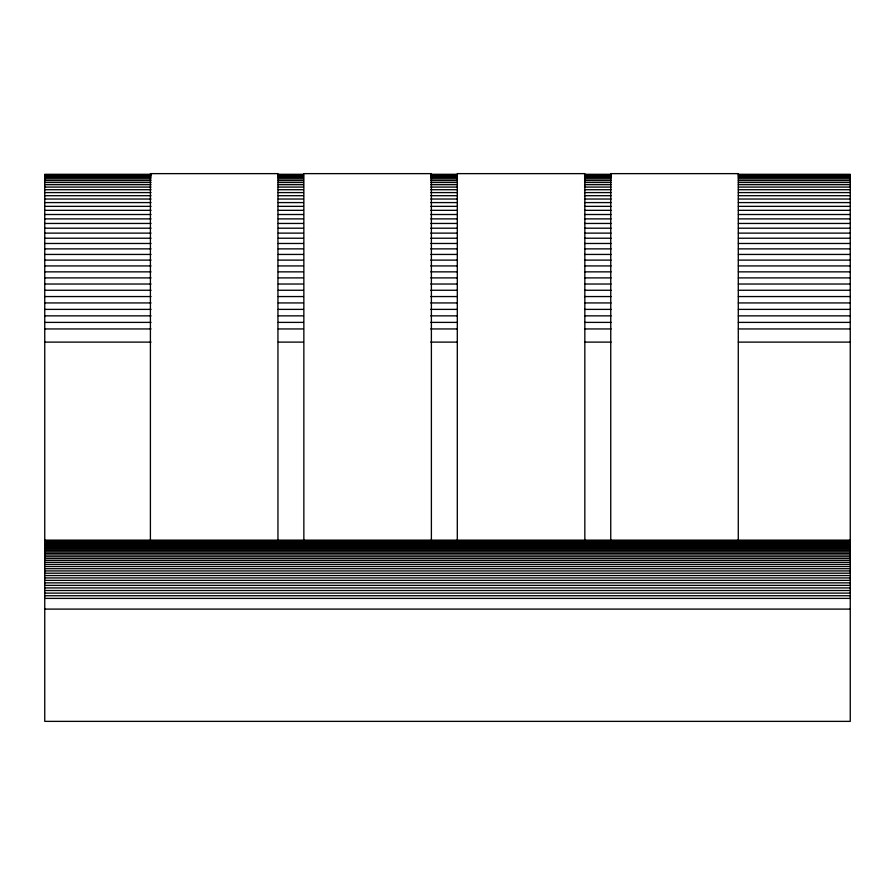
<?xml version="1.0" encoding="UTF-8"?>
<svg xmlns="http://www.w3.org/2000/svg" width="895" height="895" viewBox="0 0 895 895"><rect width="100%" height="100%" fill="white"/><g stroke="black" fill="none" stroke-linecap="round" stroke-linejoin="round"><path stroke-width="1.34" d="M151.031 174.301L44.75 174.301L44.75 721.37L850.25 721.37L850.25 174.301L738.375 174.301M278.289 174.301L303.461 174.301M430.719 174.301L457.289 174.301M584.547 174.301L611.117 174.301M44.75 174.816L151.031 174.816M278.289 174.816L303.461 174.816M430.719 174.816L457.289 174.816M584.547 174.816L611.117 174.816M738.375 174.816L850.25 174.816M44.75 175.465L151.031 175.465M278.289 175.465L303.461 175.465M430.719 175.465L457.289 175.465M584.547 175.465L611.117 175.465M738.375 175.465L850.25 175.465M44.75 176.371L151.031 176.371M278.289 176.371L303.461 176.371M430.719 176.371L457.289 176.371M584.547 176.371L611.117 176.371M738.375 176.371L850.25 176.371M44.75 177.523L151.031 177.523M278.289 177.523L303.461 177.523M430.719 177.523L457.289 177.523M584.547 177.523L611.117 177.523M738.375 177.523L850.25 177.523M44.75 178.933L151.031 178.933M278.289 178.933L303.461 178.933M430.719 178.933L457.289 178.933M584.547 178.933L611.117 178.933M738.375 178.933L850.25 178.933M44.75 180.6L151.031 180.6M278.289 180.6L303.461 180.6M430.719 180.6L457.289 180.6M584.547 180.6L611.117 180.6M738.375 180.6L850.25 180.6M44.75 182.513L151.031 182.513M278.289 182.513L303.461 182.513M430.719 182.513L457.289 182.513M584.547 182.513L611.117 182.513M738.375 182.513L850.25 182.513M44.75 184.672L151.031 184.672M278.289 184.672L303.461 184.672M430.719 184.672L457.289 184.672M584.547 184.672L611.117 184.672M738.375 184.672L850.25 184.672M44.75 187.077L151.031 187.077M278.289 187.077L303.461 187.077M430.719 187.077L457.289 187.077M584.547 187.077L611.117 187.077M738.375 187.077L850.25 187.077M44.75 189.718L151.031 189.718M278.289 189.718L303.461 189.718M430.719 189.718L457.289 189.718M584.547 189.718L611.117 189.718M738.375 189.718L850.25 189.718M44.75 192.593L151.031 192.593M278.289 192.593L303.461 192.593M430.719 192.593L457.289 192.593M584.547 192.593L611.117 192.593M738.375 192.593L850.25 192.593M44.75 195.703L151.031 195.703M278.289 195.703L303.461 195.703M430.719 195.703L457.289 195.703M584.547 195.703L611.117 195.703M738.375 195.703L850.25 195.703M44.75 199.026L151.031 199.026M278.289 199.026L303.461 199.026M430.719 199.026L457.289 199.026M584.547 199.026L611.117 199.026M738.375 199.026L850.25 199.026M44.75 202.583L151.031 202.583M278.289 202.583L303.461 202.583M430.719 202.583L457.289 202.583M584.547 202.583L611.117 202.583M738.375 202.583L850.25 202.583M44.75 206.353L151.031 206.353M278.289 206.353L303.461 206.353M430.719 206.353L457.289 206.353M584.547 206.353L611.117 206.353M738.375 206.353L850.25 206.353M44.75 210.325L151.031 210.325M278.289 210.325L303.461 210.325M430.719 210.325L457.289 210.325M584.547 210.325L611.117 210.325M738.375 210.325L850.25 210.325M44.75 214.509L151.031 214.509M278.289 214.509L303.461 214.509M430.719 214.509L457.289 214.509M584.547 214.509L611.117 214.509M738.375 214.509L850.25 214.509M44.75 218.883L151.031 218.883M278.289 218.883L303.461 218.883M430.719 218.883L457.289 218.883M584.547 218.883L611.117 218.883M738.375 218.883L850.25 218.883M44.75 223.448L151.031 223.448M278.289 223.448L303.461 223.448M430.719 223.448L457.289 223.448M584.547 223.448L611.117 223.448M738.375 223.448L850.25 223.448M44.75 228.203L151.031 228.203M278.289 228.203L303.461 228.203M430.719 228.203L457.289 228.203M584.547 228.203L611.117 228.203M738.375 228.203L850.25 228.203M44.75 233.125L151.031 233.125M278.289 233.125L303.461 233.125M430.719 233.125L457.289 233.125M584.547 233.125L611.117 233.125M738.375 233.125L850.25 233.125M44.75 238.227L151.031 238.227M278.289 238.227L303.461 238.227M430.719 238.227L457.289 238.227M584.547 238.227L611.117 238.227M738.375 238.227L850.25 238.227M44.75 243.474L151.031 243.474M278.289 243.474L303.461 243.474M430.719 243.474L457.289 243.474M584.547 243.474L611.117 243.474M738.375 243.474L850.25 243.474M44.75 248.877L151.031 248.877M278.289 248.877L303.461 248.877M430.719 248.877L457.289 248.877M584.547 248.877L611.117 248.877M738.375 248.877L850.25 248.877M44.75 254.437L151.031 254.437M278.289 254.437L303.461 254.437M430.719 254.437L457.289 254.437M584.547 254.437L611.117 254.437M738.375 254.437L850.25 254.437M44.75 260.121L151.031 260.121M278.289 260.121L303.461 260.121M430.719 260.121L457.289 260.121M584.547 260.121L611.117 260.121M738.375 260.121L850.25 260.121M44.75 265.927L151.031 265.927M278.289 265.927L303.461 265.927M430.719 265.927L457.289 265.927M584.547 265.927L611.117 265.927M738.375 265.927L850.25 265.927M44.75 271.856L151.031 271.856M278.289 271.856L303.461 271.856M430.719 271.856L457.289 271.856M584.547 271.856L611.117 271.856M738.375 271.856L850.25 271.856M44.75 277.897L151.031 277.897M278.289 277.897L303.461 277.897M430.719 277.897L457.289 277.897M584.547 277.897L611.117 277.897M738.375 277.897L850.25 277.897M44.75 284.028L151.031 284.028M278.289 284.028L303.461 284.028M430.719 284.028L457.289 284.028M584.547 284.028L611.117 284.028M738.375 284.028L850.25 284.028M44.75 290.26L151.031 290.26M278.289 290.26L303.461 290.26M430.719 290.26L457.289 290.26M584.547 290.26L611.117 290.26M738.375 290.26L850.25 290.26M44.75 296.558L151.031 296.558M278.289 296.558L303.461 296.558M430.719 296.558L457.289 296.558M584.547 296.558L611.117 296.558M738.375 296.558L850.25 296.558M44.75 302.935L151.031 302.935M278.289 302.935L303.461 302.935M430.719 302.935L457.289 302.935M584.547 302.935L611.117 302.935M738.375 302.935L850.25 302.935M44.75 309.379L151.031 309.379M278.289 309.379L303.461 309.379M430.719 309.379L457.289 309.379M584.547 309.379L611.117 309.379M738.375 309.379L850.25 309.379M44.75 315.857L151.031 315.857M278.289 315.857L303.461 315.857M430.719 315.857L457.289 315.857M584.547 315.857L611.117 315.857M738.375 315.857L850.25 315.857M44.75 322.39L151.031 322.39M278.289 322.39L303.461 322.39M430.719 322.39L457.289 322.39M584.547 322.39L611.117 322.39M738.375 322.39L850.25 322.39M44.75 328.946L151.031 328.946M278.289 328.946L303.461 328.946M430.719 328.946L457.289 328.946M584.547 328.946L611.117 328.946M738.375 328.946L850.25 328.946M44.75 342.114L151.031 342.114M278.289 342.114L303.461 342.114M430.719 342.114L457.289 342.114M584.547 342.114L611.117 342.114M738.375 342.114L850.25 342.114M44.75 540.132L850.25 540.132M44.75 540.983L850.25 540.983M44.75 541.464L850.25 541.464M44.75 542.057L850.25 542.057M44.75 542.739L850.25 542.739M44.75 543.533L850.25 543.533M44.75 544.428L850.25 544.428M44.75 545.424L850.25 545.424M44.75 546.509L850.25 546.509M44.75 547.706L850.25 547.706M44.75 548.982L850.25 548.982M44.75 550.369L850.25 550.369M44.75 551.835L850.25 551.835M44.75 553.39L850.25 553.39M44.75 555.034L850.25 555.034M44.75 556.757L850.25 556.757M44.75 558.569L850.25 558.569M44.75 560.449L850.25 560.449M44.75 562.407L850.25 562.407M44.75 564.443L850.25 564.443M44.75 566.535L850.25 566.535M44.75 568.705L850.25 568.705M44.75 570.932L850.25 570.932M44.75 573.214L850.25 573.214M44.75 575.552L850.25 575.552M44.75 577.935L850.25 577.935M44.75 580.374L850.25 580.374M44.75 582.858L850.25 582.858M44.75 585.375L850.25 585.375M44.75 587.925L850.25 587.925M44.75 590.51L850.25 590.51M44.75 593.116L850.25 593.116M44.75 595.746L850.25 595.746M44.75 598.397L850.25 598.397M44.75 609.103L850.25 609.103M738.285 540.625L738.285 173.63L610.748 173.63L610.748 540.625M584.838 540.625L584.838 173.63L457.3 173.63L457.3 540.625M431.39 540.625L431.39 173.63L303.853 173.63L303.853 540.625M277.942 540.625L277.942 173.63L150.405 173.63L150.405 540.625"/></g></svg>
